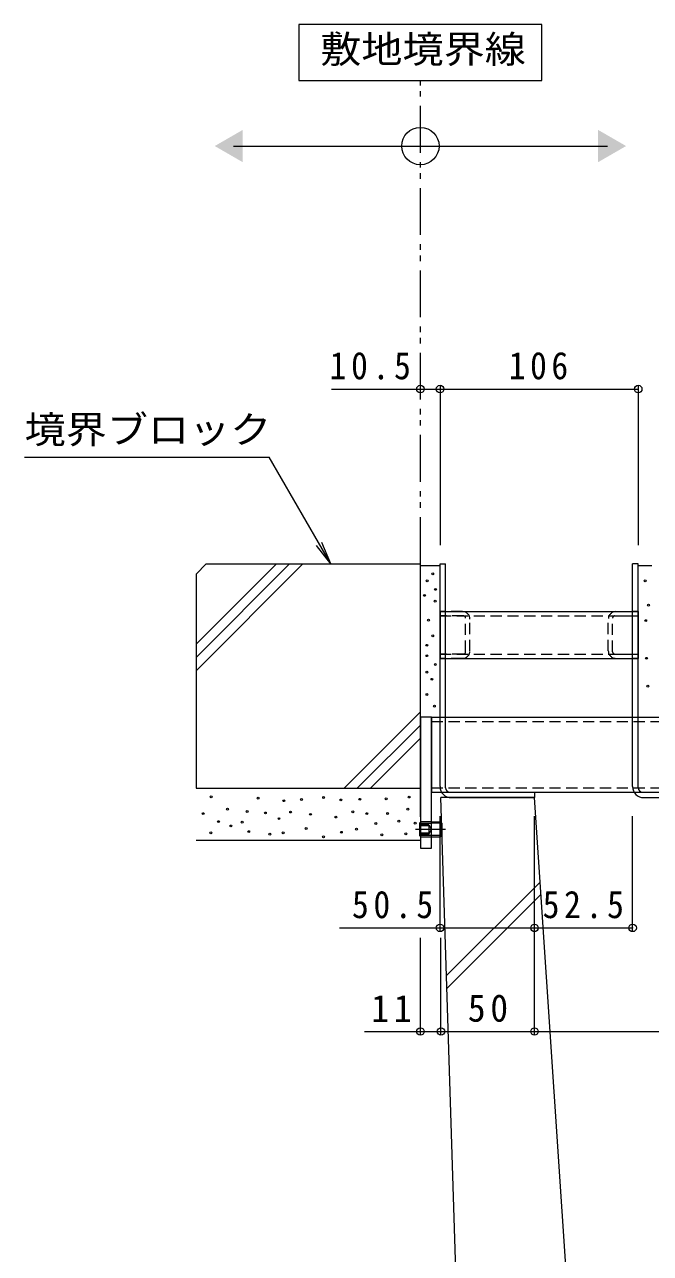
# Model space of a CAD drawing. Units: millimetres at full size, sheet at 1:5. Extents: x -1456 to 1950, y -1351 to 1333.
# Drawn here: x 548 to 883, y -973 to -316 of the extents above; entities that cross this region are included whole.
import ezdxf
from ezdxf.enums import TextEntityAlignment as Align

# ---------------------------------------------------------------- set-up
doc = ezdxf.new("R2010")
doc.units = ezdxf.units.MM
doc.header["$LTSCALE"] = 5
doc.header["$PDMODE"] = 32
doc.header["$PDSIZE"] = 4
for name, pattern in [('CHAIN1', [8, 5, -1, 1, -1]), ('DASHED1', [1.8, 1.2, -0.6]), ('DOUBLE_CHAIN1', [8.8, 5, -1, 0.6, -0.6, 0.6, -1])]:
    doc.linetypes.add(name, pattern=pattern)
for name, color, linetype, lineweight in [('E-1_躯体', 7, 'Continuous', 5), ('E-3_寸法', 4, 'Continuous', 5), ('E-4_文字', 7, 'Continuous', 5), ('E-5_建具', 7, 'Continuous', 5), ('E-6_間仕切', 7, 'DASHED1', 5), ('E-8_ハッチ', 7, 'Continuous', 5), ('E-9_記号', 2, 'Continuous', 5), ('E-B_衛生陶器', 134, 'Continuous', 5), ('E-C_鉄骨', 5, 'DASHED1', 5), ('E-E_見え係り', 7, 'Continuous', 5)]:
    doc.layers.add(name, color=color, linetype=linetype, lineweight=lineweight)
doc.styles.add('ＭＳ ゴシック', font='')
doc.styles.get('ＭＳ ゴシック').set_extended_font_data('MS Gothic')

msp = doc.modelspace()

# ---------------------------------------------------------------- linework, layer by layer
at = {"layer": 'E-1_躯体', "color": 2, "linetype": 'DOUBLE_CHAIN1'}
msp.add_line((759.846, -604.457), (759.846, -345.916), dxfattribs=at)
at = {"layer": 'E-1_躯体'}
msp.add_line((659.846, -380.893), (859.846, -380.893), dxfattribs=at)
msp.add_lwpolyline([(694.846, -345.916), (824.846, -345.916), (824.846, -315.916), (694.846, -315.916)], close=True, dxfattribs=at)
msp.add_circle((759.846, -380.893), 10, dxfattribs=at)
for points in [[(664.846, -372.232), (664.846, -389.553), (649.846, -380.893)], [(854.846, -372.232), (854.846, -389.553), (869.846, -380.893)]]:
    msp.add_solid(points, dxfattribs=at)
at = {"layer": 'E-3_寸法'}
for p, q in [((770.346, -604.457), (773.346, -604.457)), ((770.346, -723.457), (770.346, -604.457)), ((773.346, -724.207), (773.346, -604.457)), ((876.346, -604.457), (873.346, -604.457)), ((873.346, -723.457), (873.346, -604.457)), ((876.346, -724.207), (876.346, -604.457)), ((775.596, -726.457), (820.846, -726.457)), ((776.346, -729.457), (820.846, -729.457)), ((820.846, -726.457), (820.846, -729.457)), ((878.596, -726.457), (1170.846, -726.457)), ((879.346, -729.457), (1170.846, -729.457))]:
    msp.add_line(p, q, dxfattribs=at)
for centre, radius in [((776.346, -723.457), 6), ((775.596, -724.207), 2.25), ((879.346, -723.457), 6), ((878.596, -724.207), 2.25)]:
    msp.add_arc(centre, radius, 180, 270, dxfattribs=at)
at = {"layer": 'E-4_文字'}
for p, q in [((712.263, -510.887), (759.846, -510.887)), ((759.846, -510.887), (770.346, -510.887)), ((770.346, -509.387), (770.346, -594.457)), ((770.346, -510.887), (876.346, -510.887)), ((876.346, -509.387), (876.346, -594.457)), ((770.346, -800.651), (770.346, -739.457)), ((820.846, -856.051), (820.846, -739.457)), ((873.346, -800.651), (873.346, -739.457)), ((716.653, -799.151), (770.346, -799.151)), ((770.346, -799.151), (820.846, -799.151)), ((820.846, -799.151), (873.346, -799.151)), ((759.846, -856.051), (759.846, -804.434)), ((770.846, -856.051), (770.846, -804.434)), ((730.002, -854.551), (759.846, -854.551)), ((759.846, -854.551), (770.846, -854.551)), ((770.846, -854.551), (820.846, -854.551)), ((820.846, -854.551), (1120.846, -854.551))]:
    msp.add_line(p, q, dxfattribs=at)
at = {"layer": 'E-4_文字', "color": 6}
for p, q in [((780.846, -1049.457), (770.846, -729.457)), ((820.846, -729.457), (770.846, -729.457)), ((837.734, -982.783), (820.846, -729.457)), ((773.821, -824.683), (823.858, -774.646)), ((774.036, -831.54), (824.3, -781.275))]:
    msp.add_line(p, q, dxfattribs=at)
at = {"layer": 'E-4_文字'}
for p in [(759.846, -510.887), (770.346, -510.887), (876.346, -510.887), (770.346, -799.151), (820.846, -799.151), (873.346, -799.151), (759.846, -854.551), (770.846, -854.551), (820.846, -854.551)]:
    msp.add_point(p, dxfattribs=at)
at = {"layer": 'E-5_建具'}
for p, q in [((548.127, -547.289), (678.864, -547.289)), ((711.87, -604.457), (678.864, -547.289)), ((711.87, -604.457), (704.26, -594.54)), ((711.87, -604.457), (707.086, -592.909))]:
    msp.add_line(p, q, dxfattribs=at)
at = {"layer": 'E-6_間仕切'}
for p, q in [((773.346, -629.957), (770.346, -629.957)), ((873.346, -629.957), (876.346, -629.957)), ((770.346, -632.257), (876.346, -632.257)), ((770.346, -652.657), (876.346, -652.657)), ((773.346, -654.957), (770.346, -654.957)), ((873.346, -654.957), (876.346, -654.957))]:
    msp.add_line(p, q, dxfattribs=at)
at = {"layer": 'E-6_間仕切', "linetype": 'Continuous'}
for p, q in [((770.346, -629.957), (770.346, -654.957)), ((773.346, -629.957), (873.346, -629.957)), ((876.346, -629.957), (876.346, -654.957)), ((773.346, -654.957), (873.346, -654.957))]:
    msp.add_line(p, q, dxfattribs=at)
at = {"layer": 'E-8_ハッチ'}
for p, q in [((765.846, -686.457), (759.846, -686.457)), ((759.846, -686.457), (759.846, -756.457)), ((765.846, -756.457), (765.846, -686.457)), ((759.846, -756.457), (765.846, -756.457))]:
    msp.add_line(p, q, dxfattribs=at)
at = {"layer": 'E-9_記号'}
for p, q in [((759.274, -743.157), (759.846, -742.585)), ((759.974, -742.457), (760, -742.457)), ((766, -742.457), (770.574, -742.457)), ((771.274, -743.157), (770.574, -742.457)), ((770.574, -742.457), (770.574, -750.457)), ((759.274, -743.157), (759.274, -749.757)), ((759.846, -743.157), (759.274, -743.157)), ((771.274, -743.157), (766, -743.157)), ((771.274, -743.157), (771.274, -749.757)), ((759.846, -749.757), (759.274, -749.757)), ((759.846, -750.329), (759.274, -749.757)), ((759.974, -750.457), (760, -750.457)), ((771.274, -749.757), (766, -749.757)), ((766, -750.457), (770.574, -750.457)), ((770.574, -750.457), (771.274, -749.757))]:
    msp.add_line(p, q, dxfattribs=at)
at = {"layer": 'E-9_記号', "linetype": 'DASHED1'}
for p, q in [((759.846, -742.585), (760, -742.457)), ((759.974, -742.457), (759.974, -750.457)), ((766, -742.457), (760, -742.457)), ((764.274, -743.957), (759.274, -743.957)), ((764.274, -744.457), (759.274, -744.457)), ((764.274, -748.457), (759.274, -748.457)), ((764.274, -748.957), (759.274, -748.957)), ((759.846, -743.157), (766, -743.157)), ((764.274, -743.957), (765.717, -746.457)), ((764.274, -743.957), (764.274, -748.957)), ((764.274, -748.957), (765.717, -746.457)), ((766, -749.757), (759.846, -749.757)), ((759.846, -750.329), (759.974, -750.457)), ((760, -750.457), (766, -750.457))]:
    msp.add_line(p, q, dxfattribs=at)
at = {"layer": 'E-9_記号', "linetype": 'CHAIN1'}
msp.add_line((757.274, -746.257), (773.274, -746.257), dxfattribs=at)
at = {"layer": 'E-B_衛生陶器'}
for p, q in [((765.846, -686.457), (770.346, -686.457)), ((773.346, -686.457), (873.346, -686.457)), ((876.346, -686.457), (1175.846, -686.457)), ((775.596, -726.457), (874.15, -726.457)), ((878.596, -726.457), (1175.846, -726.457))]:
    msp.add_line(p, q, dxfattribs=at)
at = {"layer": 'E-B_衛生陶器', "linetype": 'DASHED1'}
for p, q in [((765.846, -688.757), (1175.846, -688.757)), ((770.346, -686.457), (773.346, -686.457)), ((873.346, -686.457), (876.346, -686.457)), ((765.846, -724.157), (1175.846, -724.157)), ((771.15, -726.457), (775.596, -726.457)), ((874.15, -726.457), (878.596, -726.457))]:
    msp.add_line(p, q, dxfattribs=at)
at = {"layer": 'E-B_衛生陶器'}
msp.add_lwpolyline([(765.846, -686.457), (765.846, -726.457), (771.15, -726.457)], dxfattribs=at)
at = {"layer": 'E-C_鉄骨'}
for p, q in [((770.346, -632.257), (770.346, -629.957)), ((770.346, -632.257), (770.346, -629.957)), ((770.346, -629.957), (773.346, -629.957)), ((782.346, -629.957), (773.346, -629.957)), ((864.346, -629.957), (873.346, -629.957)), ((876.346, -629.957), (873.346, -629.957)), ((876.346, -632.257), (876.346, -629.957)), ((876.346, -632.257), (876.346, -629.957)), ((773.346, -632.257), (770.346, -632.257)), ((782.846, -632.257), (773.346, -632.257)), ((784.046, -651.457), (784.046, -633.457)), ((786.346, -650.957), (786.346, -633.957)), ((860.346, -650.957), (860.346, -633.957)), ((862.646, -651.457), (862.646, -633.457)), ((863.846, -632.257), (873.346, -632.257)), ((873.346, -632.257), (876.346, -632.257)), ((770.346, -652.657), (770.346, -654.957)), ((770.346, -652.657), (770.346, -654.957)), ((773.346, -652.657), (770.346, -652.657)), ((770.346, -654.957), (773.346, -654.957)), ((782.846, -652.657), (773.346, -652.657)), ((782.346, -654.957), (773.346, -654.957)), ((863.846, -652.657), (873.346, -652.657)), ((864.346, -654.957), (873.346, -654.957)), ((873.346, -652.657), (876.346, -652.657)), ((876.346, -654.957), (873.346, -654.957)), ((876.346, -652.657), (876.346, -654.957)), ((876.346, -652.657), (876.346, -654.957))]:
    msp.add_line(p, q, dxfattribs=at)
for centre, radius, start, end in [((782.346, -633.957), 4, 0, 90), ((864.346, -633.957), 4, 90, 180), ((782.846, -633.457), 1.2, 0, 90), ((863.846, -633.457), 1.2, 90, 180), ((782.346, -650.957), 4, 270, 0), ((782.846, -651.457), 1.2, 270, 0), ((864.346, -650.957), 4, 180, 270), ((863.846, -651.457), 1.2, 180, 270)]:
    msp.add_arc(centre, radius, start, end, dxfattribs=at)
at = {"layer": 'E-E_見え係り', "color": 2}
for p, q in [((639.846, -609.92), (645.309, -604.457)), ((639.846, -647.436), (682.824, -604.457)), ((639.846, -654.507), (689.895, -604.457)), ((639.846, -661.578), (696.966, -604.457)), ((645.309, -604.457), (759.846, -604.457)), ((759.846, -739.657), (759.846, -604.457)), ((639.846, -609.92), (639.846, -724.457)), ((770.346, -605.457), (759.846, -605.457)), ((883.646, -605.457), (876.346, -605.457)), ((718.974, -724.457), (759.846, -683.585)), ((726.045, -724.457), (759.846, -690.656)), ((733.116, -724.457), (759.846, -697.728)), ((639.846, -724.457), (759.846, -724.457)), ((639.846, -752.235), (759.846, -752.235))]:
    msp.add_line(p, q, dxfattribs=at)
at = {"layer": 'E-E_見え係り'}
for centre in [(766.427, -609.763), (763.458, -613.523), (767.859, -618.052), (880.1, -613.505), (762.006, -621.257), (767.753, -624.351), (881.88, -626.462), (764.138, -634.54), (880.331, -634.786), (766.427, -642.917), (763.313, -647.963), (763.332, -653.527), (880.719, -654.918), (763.332, -662.368), (767.82, -658.201), (766.025, -666.159), (881.493, -669.823), (763.332, -674.303), (767.311, -680.492), (647.916, -729.015), (673.003, -729.746), (708.078, -729.38), (741.568, -730.111), (753.747, -729.137), (656.684, -735.591), (686.765, -731.085), (696.264, -730.476), (717.333, -730.72), (727.441, -730.355), (753.138, -735.591), (643.653, -738.027), (651.813, -742.289), (664.478, -742.553), (667.158, -736.931), (676.9, -737.662), (684.208, -740.706), (690.419, -737.175), (701.014, -738.392), (714.654, -739.854), (723.666, -737.053), (731.217, -738.027), (736.039, -743.308), (742.299, -737.905), (748.267, -742.046), (757.021, -743.119), (647.794, -748.257), (658.511, -744.603), (668.01, -747.648), (679.336, -748.988), (686.4, -748.257), (698.7, -745.943), (717.577, -748.013), (725.615, -746.308), (739.255, -749.353), (752.042, -748.866), (707.956, -750.449)]:
    msp.add_circle(centre, 0.5, dxfattribs=at)

# ---------------------------------------------------------------- texts
at = {"layer": 'E-1_躯体', "color": 2, "style": 'ＭＳ ゴシック', "width": 1.1}
msp.add_text('敷地境界線', height=14.66, dxfattribs=at).set_placement((706.267, -340.815), align=Align.BOTTOM_LEFT)
at = {"layer": 'E-4_文字', "color": 2, "char_height": 14.66, "attachment_point": 7, "style": 'ＭＳ ゴシック'}
for s, insert in [('\\T1.28;\\W0.9;10.5', (711.276, -505.887)), ('\\T1.27;\\W0.9;106', (807.096, -505.887)), ('\\T1.28;\\W0.9;50.5', (723.233, -794.151)), ('\\T1.28;\\W0.9;52.5', (825.221, -794.151)), ('\\T1.27;\\W0.95;50', (785.221, -849.551)), ('\\T1.27;\\W0.95;11', (733.588, -849.551))]:
    msp.add_mtext(s, dxfattribs=dict(at, insert=insert))
at = {"layer": 'E-5_建具', "color": 2, "style": 'ＭＳ ゴシック', "width": 1.1}
msp.add_text('境界ブロック', height=14.66, dxfattribs=at).set_placement((548.127, -544.289), align=Align.BOTTOM_LEFT)

doc.saveas('drawing.dxf')
